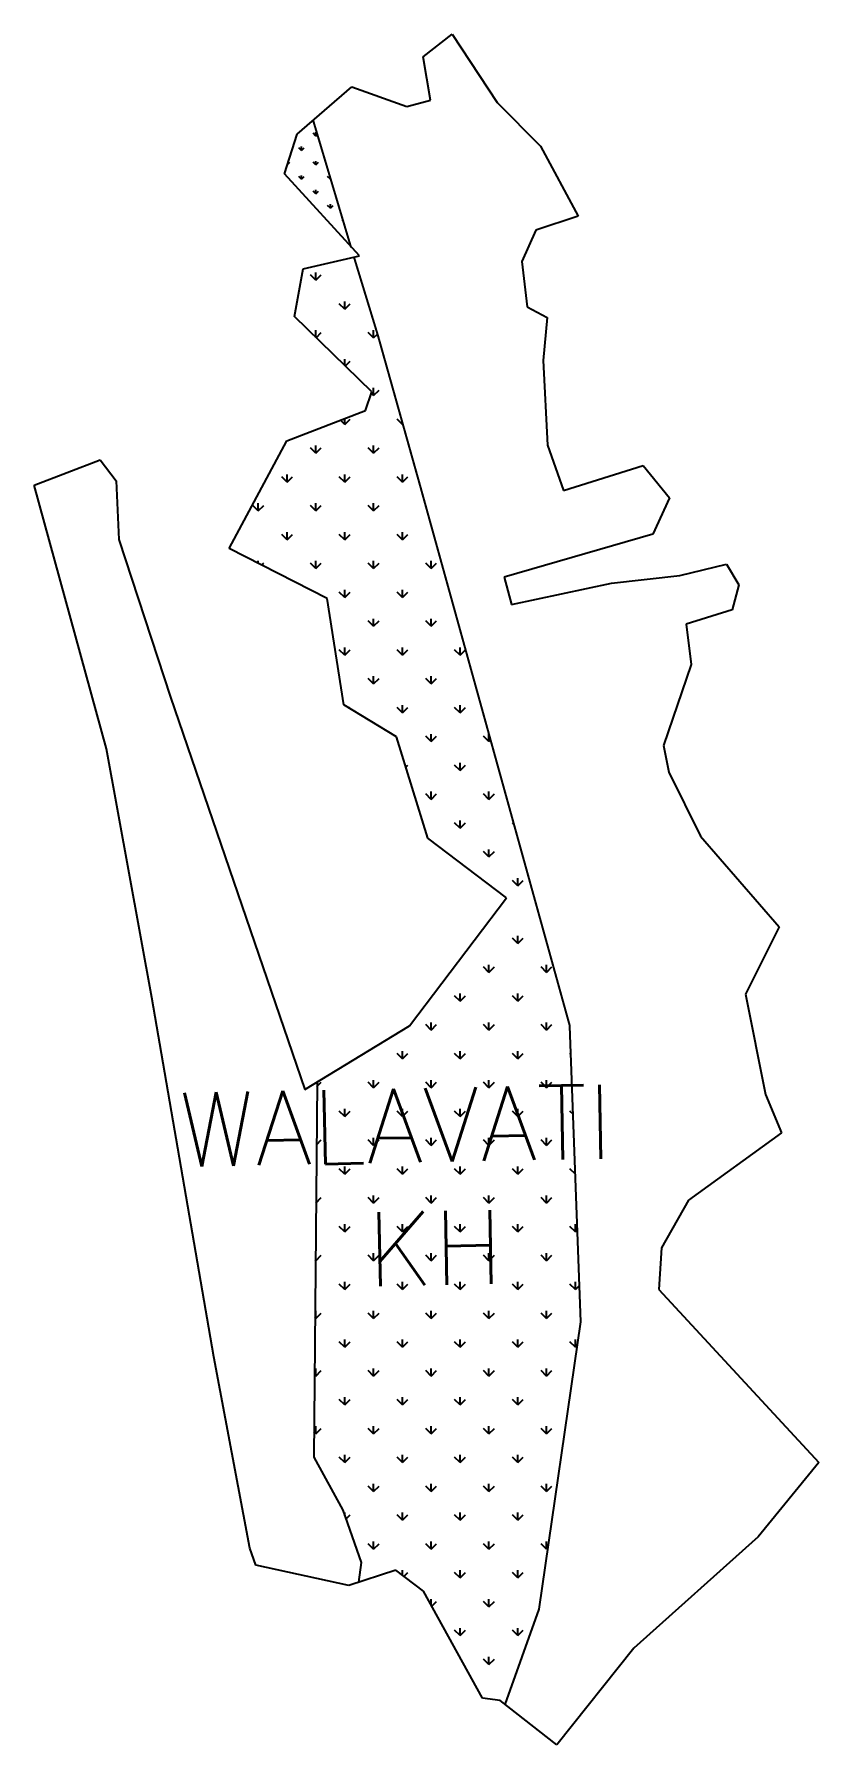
# Model space of a CAD drawing. Header units: metres. Extents: x 287915 to 289070, y 1998760 to 2001276.
import ezdxf

# ---------------------------------------------------------------- set-up
doc = ezdxf.new("R2010")
doc.units = ezdxf.units.M
doc.header["$MEASUREMENT"] = 0
for name, color, linetype in [('MANGROOVES', 112, 'Continuous'), ('village', 3, 'Continuous'), ('VILLAGE NAME', 250, 'Continuous')]:
    doc.layers.add(name, color=color, linetype=linetype)
doc.styles.get("Standard").update_dxf_attribs({"font": 'simplex.shx'})

msp = doc.modelspace()

# ---------------------------------------------------------------- hatches: boundary and pattern name
at = {"layer": 'MANGROOVES'}
h = msp.add_hatch(dxfattribs=at)
h.set_pattern_fill('GRASS', color=256, scale=30)
h.paths.add_polyline_path([(288325.8, 2001149.3), (288302.5, 2001129.2), (288283.6, 2001070.8), (288380.9, 2000964.6)])

# ---------------------------------------------------------------- linework, layer by layer
at = {"color": 3, "flags": 128}
msp.add_lwpolyline([(288487.6, 2001243.1), (288530.1, 2001276.1)], dxfattribs=at)
at = {"layer": 'MANGROOVES', "linetype": 'Continuous'}
for p, q in [((288329.9, 2000914.2), (288321.9, 2000922.2)), ((288329.9, 2000914.2), (288329.9, 2000925.5)), ((288329.9, 2000914.2), (288337.8, 2000922.2)), ((288372.3, 2000871.8), (288364.3, 2000879.7)), ((288372.3, 2000871.8), (288372.3, 2000883)), ((288372.3, 2000871.8), (288380.2, 2000879.7)), ((288329.9, 2000830), (288329.9, 2000840.6)), ((288414.7, 2000829.3), (288414.7, 2000840.6)), ((288330.2, 2000829.7), (288337.8, 2000837.3)), ((288414.7, 2000829.3), (288406.8, 2000837.3)), ((288414.7, 2000829.3), (288420.4, 2000835)), ((288372.3, 2000788.6), (288372.3, 2000798.2)), ((288373.1, 2000787.8), (288380.2, 2000794.9)), ((288414.7, 2000744.5), (288411.3, 2000747.9)), ((288414.7, 2000744.5), (288414.7, 2000755.7)), ((288414.7, 2000744.5), (288422.7, 2000752.5)), ((288372.3, 2000702.1), (288365.9, 2000708.4)), ((288372.3, 2000702.1), (288372.3, 2000710.9)), ((288372.3, 2000702.1), (288380.2, 2000710)), ((288457.1, 2000702.1), (288449.2, 2000710)), ((288457.1, 2000702.1), (288457.1, 2000704.5)), ((288457.1, 2000702.1), (288457.7, 2000702.6)), ((288329.9, 2000659.6), (288321.9, 2000667.6)), ((288329.9, 2000659.6), (288329.9, 2000670.9)), ((288329.9, 2000659.6), (288337.8, 2000667.6)), ((288414.7, 2000659.6), (288406.8, 2000667.6)), ((288414.7, 2000659.6), (288414.7, 2000670.9)), ((288414.7, 2000659.6), (288422.7, 2000667.6)), ((288287.4, 2000617.2), (288279.5, 2000625.2)), ((288287.4, 2000617.2), (288287.4, 2000628.5)), ((288287.4, 2000617.2), (288295.4, 2000625.2)), ((288372.3, 2000617.2), (288364.3, 2000625.2)), ((288372.3, 2000617.2), (288372.3, 2000628.5)), ((288372.3, 2000617.2), (288380.2, 2000625.2)), ((288457.1, 2000617.2), (288449.2, 2000625.2)), ((288457.1, 2000617.2), (288457.1, 2000628.5)), ((288457.1, 2000617.2), (288465.1, 2000625.2)), ((288245, 2000574.8), (288237.1, 2000582.7)), ((288245, 2000574.8), (288245, 2000586)), ((288245, 2000574.8), (288253, 2000582.7)), ((288329.9, 2000574.8), (288321.9, 2000582.7)), ((288329.9, 2000574.8), (288329.9, 2000586)), ((288329.9, 2000574.8), (288337.8, 2000582.7)), ((288414.7, 2000574.8), (288406.8, 2000582.7)), ((288414.7, 2000574.8), (288414.7, 2000586)), ((288414.7, 2000574.8), (288422.7, 2000582.7)), ((288287.4, 2000532.4), (288279.5, 2000540.3)), ((288287.4, 2000532.4), (288287.4, 2000543.6)), ((288287.4, 2000532.4), (288295.4, 2000540.3)), ((288372.3, 2000532.4), (288364.3, 2000540.3)), ((288372.3, 2000532.4), (288372.3, 2000543.6)), ((288372.3, 2000532.4), (288380.2, 2000540.3)), ((288457.1, 2000532.4), (288449.2, 2000540.3)), ((288457.1, 2000532.4), (288457.1, 2000543.6)), ((288457.1, 2000532.4), (288465.1, 2000540.3)), ((288245, 2000497.5), (288245, 2000501.2)), ((288250, 2000494.9), (288253, 2000497.9)), ((288329.9, 2000489.9), (288321.9, 2000497.9)), ((288329.9, 2000489.9), (288329.9, 2000501.2)), ((288329.9, 2000489.9), (288337.8, 2000497.9)), ((288414.7, 2000489.9), (288406.8, 2000497.9)), ((288414.7, 2000489.9), (288414.7, 2000501.2)), ((288414.7, 2000489.9), (288422.7, 2000497.9)), ((288499.6, 2000489.9), (288491.6, 2000497.9)), ((288499.6, 2000489.9), (288499.6, 2000501.2)), ((288499.6, 2000489.9), (288507.5, 2000497.9)), ((288372.3, 2000447.5), (288364.3, 2000455.5)), ((288372.3, 2000447.5), (288372.3, 2000458.8)), ((288372.3, 2000447.5), (288380.2, 2000455.5)), ((288457.1, 2000447.5), (288449.2, 2000455.5)), ((288457.1, 2000447.5), (288457.1, 2000458.8)), ((288457.1, 2000447.5), (288465.1, 2000455.5)), ((288414.7, 2000405.1), (288406.8, 2000413)), ((288414.7, 2000405.1), (288414.7, 2000416.3)), ((288414.7, 2000405.1), (288422.7, 2000413)), ((288499.6, 2000405.1), (288491.6, 2000413)), ((288499.6, 2000405.1), (288499.6, 2000416.3)), ((288499.6, 2000405.1), (288507.5, 2000413)), ((288372.3, 2000362.7), (288364.3, 2000370.6)), ((288372.3, 2000362.7), (288372.3, 2000373.9)), ((288372.3, 2000362.7), (288380.2, 2000370.6)), ((288457.1, 2000362.7), (288449.2, 2000370.6)), ((288457.1, 2000362.7), (288457.1, 2000373.9)), ((288457.1, 2000362.7), (288465.1, 2000370.6)), ((288542, 2000362.7), (288534, 2000370.6)), ((288542, 2000362.7), (288542, 2000373.9)), ((288542, 2000362.7), (288549.9, 2000370.6)), ((288414.7, 2000320.2), (288406.8, 2000328.2)), ((288414.7, 2000320.2), (288414.7, 2000331.5)), ((288414.7, 2000320.2), (288422.7, 2000328.2)), ((288499.6, 2000320.2), (288491.6, 2000328.2)), ((288499.6, 2000320.2), (288499.6, 2000331.5)), ((288499.6, 2000320.2), (288507.5, 2000328.2)), ((288372.3, 2000288.4), (288372.3, 2000289.1)), ((288378.9, 2000284.4), (288380.2, 2000285.8)), ((288457.1, 2000277.8), (288449.2, 2000285.8)), ((288457.1, 2000277.8), (288457.1, 2000289.1)), ((288457.1, 2000277.8), (288465.1, 2000285.8)), ((288542, 2000277.8), (288534, 2000285.8)), ((288542, 2000277.8), (288542, 2000289.1)), ((288542, 2000277.8), (288549.9, 2000285.8)), ((288499.6, 2000235.4), (288491.6, 2000243.3)), ((288499.6, 2000235.4), (288499.6, 2000246.6)), ((288499.6, 2000235.4), (288507.5, 2000243.3)), ((288584.4, 2000235.4), (288576.5, 2000243.3)), ((288584.4, 2000235.4), (288584.4, 2000246.6)), ((288584.4, 2000235.4), (288586.8, 2000237.8)), ((288462, 2000197.8), (288465.1, 2000200.9)), ((288542, 2000193), (288534, 2000200.9)), ((288542, 2000193), (288542, 2000204.2)), ((288542, 2000193), (288549.9, 2000200.9)), ((288499.6, 2000150.5), (288499.6, 2000161.8)), ((288584.4, 2000150.5), (288584.4, 2000161.8)), ((288499.6, 2000150.5), (288491.6, 2000158.5)), ((288499.6, 2000150.5), (288507.5, 2000158.5)), ((288584.4, 2000150.5), (288576.5, 2000158.5)), ((288584.4, 2000150.5), (288592.4, 2000158.5)), ((288542, 2000108.1), (288534, 2000116.1)), ((288542, 2000108.1), (288542, 2000119.4)), ((288542, 2000108.1), (288549.9, 2000116.1)), ((288621.3, 2000113.7), (288618.9, 2000116.1)), ((288584.4, 2000065.7), (288576.5, 2000073.6)), ((288584.4, 2000065.7), (288584.4, 2000076.9)), ((288584.4, 2000065.7), (288592.4, 2000073.6)), ((288626.8, 2000023.2), (288626.8, 2000034.5)), ((288626.8, 2000023.2), (288618.9, 2000031.2)), ((288626.8, 2000023.2), (288634.8, 2000031.2)), ((288626.8, 1999938.4), (288618.9, 1999946.3)), ((288626.8, 1999938.4), (288626.8, 1999949.6)), ((288626.8, 1999938.4), (288634.8, 1999946.3)), ((288584.4, 1999896), (288576.5, 1999903.9)), ((288584.4, 1999896), (288584.4, 1999907.2)), ((288584.4, 1999896), (288592.4, 1999903.9)), ((288669.3, 1999896), (288661.3, 1999903.9)), ((288669.3, 1999896), (288669.3, 1999907.2)), ((288669.3, 1999896), (288677.2, 1999903.9)), ((288542, 1999853.5), (288534, 1999861.5)), ((288542, 1999853.5), (288542, 1999864.8)), ((288542, 1999853.5), (288549.9, 1999861.5)), ((288626.8, 1999853.5), (288618.9, 1999861.5)), ((288626.8, 1999853.5), (288626.8, 1999864.8)), ((288626.8, 1999853.5), (288634.8, 1999861.5)), ((288499.6, 1999811.1), (288491.6, 1999819.1)), ((288499.6, 1999811.1), (288499.6, 1999822.4)), ((288499.6, 1999811.1), (288507.5, 1999819.1)), ((288584.4, 1999811.1), (288576.5, 1999819.1)), ((288584.4, 1999811.1), (288584.4, 1999822.4)), ((288584.4, 1999811.1), (288592.4, 1999819.1)), ((288669.3, 1999811.1), (288661.3, 1999819.1)), ((288669.3, 1999811.1), (288669.3, 1999822.4)), ((288669.3, 1999811.1), (288677.2, 1999819.1)), ((288457.1, 1999768.7), (288449.2, 1999776.6)), ((288457.1, 1999768.7), (288457.1, 1999779.9)), ((288457.1, 1999768.7), (288465.1, 1999776.6)), ((288542, 1999768.7), (288534, 1999776.6)), ((288542, 1999768.7), (288542, 1999779.9)), ((288542, 1999768.7), (288549.9, 1999776.6)), ((288626.8, 1999768.7), (288618.9, 1999776.6)), ((288626.8, 1999768.7), (288626.8, 1999779.9)), ((288626.8, 1999768.7), (288634.8, 1999776.6)), ((288705.1, 1999775.3), (288703.7, 1999776.6)), ((288331.4, 1999727.8), (288337.8, 1999734.2)), ((288414.7, 1999726.3), (288406.8, 1999734.2)), ((288414.7, 1999726.3), (288414.7, 1999737.5)), ((288414.7, 1999726.3), (288422.7, 1999734.2)), ((288499.6, 1999726.3), (288491.6, 1999734.2)), ((288499.6, 1999726.3), (288499.6, 1999737.5)), ((288499.6, 1999726.3), (288507.5, 1999734.2)), ((288584.4, 1999726.3), (288576.5, 1999734.2)), ((288584.4, 1999726.3), (288584.4, 1999737.5)), ((288584.4, 1999726.3), (288592.4, 1999734.2)), ((288669.3, 1999726.3), (288661.3, 1999734.2)), ((288669.3, 1999726.3), (288669.3, 1999737.5)), ((288669.3, 1999726.3), (288677.2, 1999734.2)), ((288372.3, 1999683.8), (288364.3, 1999691.8)), ((288372.3, 1999683.8), (288372.3, 1999695.1)), ((288372.3, 1999683.8), (288380.2, 1999691.8)), ((288457.1, 1999683.8), (288449.2, 1999691.8)), ((288457.1, 1999683.8), (288457.1, 1999695.1)), ((288457.1, 1999683.8), (288465.1, 1999691.8)), ((288542, 1999683.8), (288534, 1999691.8)), ((288542, 1999683.8), (288542, 1999695.1)), ((288542, 1999683.8), (288549.9, 1999691.8)), ((288626.8, 1999683.8), (288618.9, 1999691.8)), ((288626.8, 1999683.8), (288626.8, 1999695.1)), ((288626.8, 1999683.8), (288634.8, 1999691.8)), ((288708.4, 1999687.2), (288703.7, 1999691.8)), ((288330.7, 1999642.2), (288337.8, 1999649.4)), ((288414.7, 1999641.4), (288406.8, 1999649.4)), ((288414.7, 1999641.4), (288414.7, 1999652.7)), ((288414.7, 1999641.4), (288422.7, 1999649.4)), ((288499.6, 1999641.4), (288491.6, 1999649.4)), ((288499.6, 1999641.4), (288499.6, 1999652.7)), ((288499.6, 1999641.4), (288507.5, 1999649.4)), ((288584.4, 1999641.4), (288576.5, 1999649.4)), ((288584.4, 1999641.4), (288584.4, 1999652.7)), ((288584.4, 1999641.4), (288592.4, 1999649.4)), ((288669.3, 1999641.4), (288661.3, 1999649.4)), ((288669.3, 1999641.4), (288669.3, 1999652.7)), ((288669.3, 1999641.4), (288677.2, 1999649.4)), ((288372.3, 1999599), (288364.3, 1999606.9)), ((288372.3, 1999599), (288372.3, 1999610.2)), ((288372.3, 1999599), (288380.2, 1999606.9)), ((288457.1, 1999599), (288449.2, 1999606.9)), ((288457.1, 1999599), (288457.1, 1999610.2)), ((288457.1, 1999599), (288465.1, 1999606.9)), ((288542, 1999599), (288534, 1999606.9)), ((288542, 1999599), (288542, 1999610.2)), ((288542, 1999599), (288549.9, 1999606.9)), ((288626.8, 1999599), (288618.9, 1999606.9)), ((288626.8, 1999599), (288626.8, 1999610.2)), ((288626.8, 1999599), (288634.8, 1999606.9)), ((288711.7, 1999599), (288703.7, 1999606.9)), ((288329.9, 1999556.6), (288337.8, 1999564.5)), ((288414.7, 1999556.6), (288406.8, 1999564.5)), ((288414.7, 1999556.6), (288414.7, 1999567.8)), ((288414.7, 1999556.6), (288422.7, 1999564.5)), ((288499.6, 1999556.6), (288491.6, 1999564.5)), ((288499.6, 1999556.6), (288499.6, 1999567.8)), ((288499.6, 1999556.6), (288507.5, 1999564.5)), ((288584.4, 1999556.6), (288576.5, 1999564.5)), ((288584.4, 1999556.6), (288584.4, 1999567.8)), ((288584.4, 1999556.6), (288592.4, 1999564.5)), ((288669.3, 1999556.6), (288661.3, 1999564.5)), ((288669.3, 1999556.6), (288669.3, 1999567.8)), ((288669.3, 1999556.6), (288677.2, 1999564.5)), ((288372.3, 1999514.1), (288364.3, 1999522.1)), ((288372.3, 1999514.1), (288372.3, 1999525.4)), ((288372.3, 1999514.1), (288380.2, 1999522.1)), ((288457.1, 1999514.1), (288449.2, 1999522.1)), ((288457.1, 1999514.1), (288457.1, 1999525.4)), ((288457.1, 1999514.1), (288465.1, 1999522.1)), ((288542, 1999514.1), (288534, 1999522.1)), ((288542, 1999514.1), (288542, 1999525.4)), ((288542, 1999514.1), (288549.9, 1999522.1)), ((288626.8, 1999514.1), (288618.9, 1999522.1)), ((288626.8, 1999514.1), (288626.8, 1999525.4)), ((288626.8, 1999514.1), (288634.8, 1999522.1)), ((288711.7, 1999514.1), (288703.7, 1999522.1)), ((288711.7, 1999514.1), (288711.7, 1999525.4)), ((288711.7, 1999514.1), (288714.7, 1999517.2)), ((288329.9, 1999471.7), (288329.9, 1999483)), ((288414.7, 1999471.7), (288414.7, 1999483)), ((288499.6, 1999471.7), (288499.6, 1999483)), ((288584.4, 1999471.7), (288584.4, 1999483)), ((288669.3, 1999471.7), (288669.3, 1999483)), ((288329.9, 1999471.7), (288329.1, 1999472.4)), ((288329.9, 1999471.7), (288337.8, 1999479.7)), ((288414.7, 1999471.7), (288406.8, 1999479.7)), ((288414.7, 1999471.7), (288422.7, 1999479.7)), ((288499.6, 1999471.7), (288491.6, 1999479.7)), ((288499.6, 1999471.7), (288507.5, 1999479.7)), ((288584.4, 1999471.7), (288576.5, 1999479.7)), ((288584.4, 1999471.7), (288592.4, 1999479.7)), ((288669.3, 1999471.7), (288661.3, 1999479.7)), ((288669.3, 1999471.7), (288677.2, 1999479.7)), ((288372.3, 1999429.3), (288364.3, 1999437.2)), ((288372.3, 1999429.3), (288372.3, 1999440.5)), ((288372.3, 1999429.3), (288380.2, 1999437.2)), ((288457.1, 1999429.3), (288449.2, 1999437.2)), ((288457.1, 1999429.3), (288457.1, 1999440.5)), ((288457.1, 1999429.3), (288465.1, 1999437.2)), ((288542, 1999429.3), (288534, 1999437.2)), ((288542, 1999429.3), (288542, 1999440.5)), ((288542, 1999429.3), (288549.9, 1999437.2)), ((288626.8, 1999429.3), (288618.9, 1999437.2)), ((288626.8, 1999429.3), (288626.8, 1999440.5)), ((288626.8, 1999429.3), (288634.8, 1999437.2)), ((288711.7, 1999429.3), (288703.7, 1999437.2)), ((288711.7, 1999429.3), (288711.7, 1999440.5)), ((288711.7, 1999429.3), (288717.8, 1999435.4)), ((288329.9, 1999386.9), (288328.4, 1999388.3)), ((288329.9, 1999386.9), (288329.9, 1999398.1)), ((288329.9, 1999386.9), (288337.8, 1999394.8)), ((288414.7, 1999386.9), (288406.8, 1999394.8)), ((288414.7, 1999386.9), (288414.7, 1999398.1)), ((288414.7, 1999386.9), (288422.7, 1999394.8)), ((288499.6, 1999386.9), (288491.6, 1999394.8)), ((288499.6, 1999386.9), (288499.6, 1999398.1)), ((288499.6, 1999386.9), (288507.5, 1999394.8)), ((288584.4, 1999386.9), (288576.5, 1999394.8)), ((288584.4, 1999386.9), (288584.4, 1999398.1)), ((288584.4, 1999386.9), (288592.4, 1999394.8)), ((288669.3, 1999386.9), (288661.3, 1999394.8)), ((288669.3, 1999386.9), (288669.3, 1999398.1)), ((288669.3, 1999386.9), (288677.2, 1999394.8)), ((288372.3, 1999344.4), (288372.3, 1999355.7)), ((288457.1, 1999344.4), (288457.1, 1999355.7)), ((288542, 1999344.4), (288542, 1999355.7)), ((288626.8, 1999344.4), (288626.8, 1999355.7)), ((288711.7, 1999344.4), (288711.7, 1999355.7)), ((288372.3, 1999344.4), (288364.3, 1999352.4)), ((288372.3, 1999344.4), (288380.2, 1999352.4)), ((288457.1, 1999344.4), (288449.2, 1999352.4)), ((288457.1, 1999344.4), (288465.1, 1999352.4)), ((288542, 1999344.4), (288534, 1999352.4)), ((288542, 1999344.4), (288549.9, 1999352.4)), ((288626.8, 1999344.4), (288618.9, 1999352.4)), ((288626.8, 1999344.4), (288634.8, 1999352.4)), ((288711.7, 1999344.4), (288703.7, 1999352.4)), ((288711.7, 1999344.4), (288714.8, 1999347.6)), ((288329.9, 1999302), (288329.9, 1999313.2)), ((288329.9, 1999302), (288337.8, 1999310)), ((288414.7, 1999302), (288406.8, 1999310)), ((288414.7, 1999302), (288414.7, 1999313.2)), ((288414.7, 1999302), (288422.7, 1999310)), ((288499.6, 1999302), (288491.6, 1999310)), ((288499.6, 1999302), (288499.6, 1999313.2)), ((288499.6, 1999302), (288507.5, 1999310)), ((288584.4, 1999302), (288576.5, 1999310)), ((288584.4, 1999302), (288584.4, 1999313.2)), ((288584.4, 1999302), (288592.4, 1999310)), ((288669.3, 1999302), (288661.3, 1999310)), ((288669.3, 1999302), (288669.3, 1999313.2)), ((288669.3, 1999302), (288677.2, 1999310)), ((288329.9, 1999302), (288327.6, 1999304.2)), ((288372.3, 1999259.6), (288364.3, 1999267.5)), ((288372.3, 1999259.6), (288372.3, 1999270.8)), ((288372.3, 1999259.6), (288380.2, 1999267.5)), ((288457.1, 1999259.6), (288449.2, 1999267.5)), ((288457.1, 1999259.6), (288457.1, 1999270.8)), ((288457.1, 1999259.6), (288465.1, 1999267.5)), ((288542, 1999259.6), (288534, 1999267.5)), ((288542, 1999259.6), (288542, 1999270.8)), ((288542, 1999259.6), (288549.9, 1999267.5)), ((288626.8, 1999259.6), (288618.9, 1999267.5)), ((288626.8, 1999259.6), (288626.8, 1999270.8)), ((288626.8, 1999259.6), (288634.8, 1999267.5)), ((288329.9, 1999217.1), (288326.9, 1999220.1)), ((288329.9, 1999217.1), (288329.9, 1999228.4)), ((288329.9, 1999217.1), (288337.8, 1999225.1)), ((288414.7, 1999217.1), (288406.8, 1999225.1)), ((288414.7, 1999217.1), (288414.7, 1999228.4)), ((288414.7, 1999217.1), (288422.7, 1999225.1)), ((288499.6, 1999217.1), (288491.6, 1999225.1)), ((288499.6, 1999217.1), (288499.6, 1999228.4)), ((288499.6, 1999217.1), (288507.5, 1999225.1)), ((288584.4, 1999217.1), (288576.5, 1999225.1)), ((288584.4, 1999217.1), (288584.4, 1999228.4)), ((288584.4, 1999217.1), (288592.4, 1999225.1)), ((288669.3, 1999217.1), (288661.3, 1999225.1)), ((288669.3, 1999217.1), (288669.3, 1999228.4)), ((288669.3, 1999217.1), (288677.2, 1999225.1)), ((288372.3, 1999174.7), (288364.3, 1999182.7)), ((288372.3, 1999174.7), (288372.3, 1999186)), ((288372.3, 1999174.7), (288380.2, 1999182.7)), ((288457.1, 1999174.7), (288449.2, 1999182.7)), ((288457.1, 1999174.7), (288457.1, 1999186)), ((288457.1, 1999174.7), (288465.1, 1999182.7)), ((288542, 1999174.7), (288534, 1999182.7)), ((288542, 1999174.7), (288542, 1999186)), ((288542, 1999174.7), (288549.9, 1999182.7)), ((288626.8, 1999174.7), (288618.9, 1999182.7)), ((288626.8, 1999174.7), (288626.8, 1999186)), ((288626.8, 1999174.7), (288634.8, 1999182.7)), ((288414.7, 1999132.3), (288406.8, 1999140.2)), ((288414.7, 1999132.3), (288414.7, 1999143.5)), ((288414.7, 1999132.3), (288422.7, 1999140.2)), ((288499.6, 1999132.3), (288491.6, 1999140.2)), ((288499.6, 1999132.3), (288499.6, 1999143.5)), ((288499.6, 1999132.3), (288507.5, 1999140.2)), ((288584.4, 1999132.3), (288576.5, 1999140.2)), ((288584.4, 1999132.3), (288584.4, 1999143.5)), ((288584.4, 1999132.3), (288592.4, 1999140.2)), ((288669.3, 1999132.3), (288661.3, 1999140.2)), ((288669.3, 1999132.3), (288669.3, 1999143.5)), ((288669.3, 1999132.3), (288677.2, 1999140.2)), ((288372.3, 1999096.3), (288372.3, 1999101.1)), ((288374, 1999091.6), (288380.2, 1999097.8)), ((288457.1, 1999089.9), (288449.2, 1999097.8)), ((288457.1, 1999089.9), (288457.1, 1999101.1)), ((288457.1, 1999089.9), (288465.1, 1999097.8)), ((288542, 1999089.9), (288534, 1999097.8)), ((288542, 1999089.9), (288542, 1999101.1)), ((288542, 1999089.9), (288549.9, 1999097.8)), ((288626.8, 1999089.9), (288618.9, 1999097.8)), ((288626.8, 1999089.9), (288626.8, 1999101.1)), ((288626.8, 1999089.9), (288634.8, 1999097.8)), ((288414.7, 1999047.4), (288406.8, 1999055.4)), ((288414.7, 1999047.4), (288414.7, 1999058.7)), ((288414.7, 1999047.4), (288422.7, 1999055.4)), ((288499.6, 1999047.4), (288491.6, 1999055.4)), ((288499.6, 1999047.4), (288499.6, 1999058.7)), ((288499.6, 1999047.4), (288507.5, 1999055.4)), ((288584.4, 1999047.4), (288576.5, 1999055.4)), ((288584.4, 1999047.4), (288584.4, 1999058.7)), ((288584.4, 1999047.4), (288592.4, 1999055.4)), ((288669.3, 1999047.4), (288661.3, 1999055.4)), ((288669.3, 1999047.4), (288669.3, 1999058.7)), ((288669.3, 1999047.4), (288671.6, 1999049.8)), ((288457.1, 1999009), (288457.1, 1999016.3)), ((288459.4, 1999007.3), (288465.1, 1999013)), ((288542, 1999005), (288534, 1999013)), ((288542, 1999005), (288542, 1999016.3)), ((288542, 1999005), (288549.9, 1999013)), ((288626.8, 1999005), (288618.9, 1999013)), ((288626.8, 1999005), (288626.8, 1999016.3)), ((288626.8, 1999005), (288634.8, 1999013)), ((288499.6, 1998964.6), (288499.6, 1998973.8)), ((288500.3, 1998963.3), (288507.5, 1998970.5)), ((288584.4, 1998962.6), (288576.5, 1998970.5)), ((288584.4, 1998962.6), (288584.4, 1998973.8)), ((288584.4, 1998962.6), (288592.4, 1998970.5)), ((288542, 1998920.2), (288534, 1998928.1)), ((288542, 1998920.2), (288542, 1998931.4)), ((288542, 1998920.2), (288549.9, 1998928.1)), ((288626.8, 1998920.2), (288618.9, 1998928.1)), ((288626.8, 1998920.2), (288626.8, 1998931.4)), ((288626.8, 1998920.2), (288634.8, 1998928.1)), ((288584.4, 1998877.7), (288576.5, 1998885.7)), ((288584.4, 1998877.7), (288584.4, 1998889)), ((288584.4, 1998877.7), (288592.4, 1998885.7))]:
    msp.add_line(p, q, dxfattribs=at)
at = {"layer": 'MANGROOVES'}
for p, q in [((288719.8, 1999381.8), (288703.5, 1999816.9)), ((288331.5, 1999734.4), (288326.6, 1999182.9)), ((288658.4, 1998959), (288719.8, 1999381.8)), ((288326.6, 1999182.9), (288369.4, 1999104.6)), ((288369.4, 1999104.6), (288396.6, 1999027.8)), ((288396.6, 1999027.8), (288392.5, 1998998.6)), ((288608.4, 1998818.8), (288658.4, 1998959))]:
    msp.add_line(p, q, dxfattribs=at)
at = {"layer": 'MANGROOVES', "const_width": 2.98}
for points in [[(288381.6, 2000962.3), (288325.8, 2001149.3)], [(288421.3, 2000832.2), (288385.8, 2000948.4)], [(288483.2, 2000611.8), (288421.3, 2000832.2)], [(288703.5, 1999816.9), (288483.2, 2000611.8)]]:
    msp.add_lwpolyline(points, dxfattribs=at)
at = {"layer": 'village', "color": 3}
for p, q in [((288530.1, 2001276.1), (288596.7, 2001175.9)), ((288498.5, 2001179.3), (288487.6, 2001243.1)), ((288302.5, 2001129.2), (288382.8, 2001198.5)), ((288382.8, 2001198.5), (288463.6, 2001169.6)), ((288463.6, 2001169.6), (288498.5, 2001179.3)), ((288596.7, 2001175.9), (288660.4, 2001111.2)), ((288283.6, 2001070.8), (288302.5, 2001129.2)), ((288660.4, 2001111.2), (288715.8, 2001008.4)), ((288394, 2000950.3), (288283.6, 2001070.8)), ((288715.8, 2001008.4), (288653.6, 2000988.1)), ((288653.6, 2000988.1), (288633, 2000941.7)), ((288310.9, 2000931), (288394, 2000950.3)), ((288633, 2000941.7), (288640.7, 2000875.1)), ((288298.3, 2000860.8), (288310.9, 2000931)), ((288640.7, 2000875.1), (288670.2, 2000859.3)), ((288412, 2000749.9), (288298.3, 2000860.8)), ((288670.2, 2000859.3), (288664, 2000796.1)), ((288664, 2000796.1), (288670.5, 2000671.8)), ((288403, 2000722.8), (288412, 2000749.9)), ((288286.9, 2000677.9), (288403, 2000722.8)), ((288202, 2000519.3), (288286.9, 2000677.9)), ((288670.5, 2000671.8), (288694.1, 2000604.8)), ((287915.3, 2000612.6), (288012.4, 2000650.1)), ((288012.4, 2000650.1), (288035.9, 2000618.9)), ((288694.1, 2000604.8), (288811.5, 2000641.4)), ((288811.5, 2000641.4), (288850.1, 2000594.2)), ((288035.9, 2000618.9), (288039.8, 2000532.8)), ((288021.6, 2000225), (287915.3, 2000612.6)), ((288850.1, 2000594.2), (288825.7, 2000540.4)), ((288825.7, 2000540.4), (288607, 2000477.5)), ((288039.8, 2000532.8), (288115.9, 2000301)), ((288346.2, 2000446), (288202, 2000519.3)), ((288865.1, 2000479.8), (288934.2, 2000496.6)), ((288934.2, 2000496.6), (288952.1, 2000465.9)), ((288607, 2000477.5), (288617.8, 2000437.3)), ((288617.8, 2000437.3), (288764.9, 2000468.4)), ((288764.9, 2000468.4), (288865.1, 2000479.8)), ((288952.1, 2000465.9), (288942.4, 2000429.5)), ((288370.9, 2000289.3), (288346.2, 2000446)), ((288942.4, 2000429.5), (288874.4, 2000408.2)), ((288874.4, 2000408.2), (288881.9, 2000349.1)), ((288881.9, 2000349.1), (288841.2, 2000229.9)), ((288115.9, 2000301), (288313.6, 1999723.5)), ((288448.2, 2000242.5), (288370.9, 2000289.3)), ((288494.5, 2000093.2), (288448.2, 2000242.5)), ((288088.3, 1999859.2), (288021.6, 2000225)), ((288841.2, 2000229.9), (288849.1, 2000190.4)), ((288849.1, 2000190.4), (288895.5, 2000096.4)), ((288610.3, 2000005.7), (288494.5, 2000093.2)), ((288895.5, 2000096.4), (289011.3, 1999963.1)), ((288467.6, 1999817.3), (288610.3, 2000005.7)), ((289011.3, 1999963.1), (288961.9, 1999863.8)), ((288179.7, 1999330.3), (288088.3, 1999859.2)), ((288961.9, 1999863.8), (288991.4, 1999716.3)), ((288313.6, 1999723.5), (288467.6, 1999817.3)), ((288991.4, 1999716.3), (289015.1, 1999659.7)), ((289015.1, 1999659.7), (288877.9, 1999560.7)), ((288877.9, 1999560.7), (288838.3, 1999490.7)), ((288838.3, 1999490.7), (288834.4, 1999429.6)), ((288834.4, 1999429.6), (289069.8, 1999175.1)), ((288232.6, 1999049), (288179.7, 1999330.3)), ((289069.8, 1999175.1), (288980.6, 1999065.6)), ((288980.6, 1999065.6), (288797.8, 1998901.7)), ((288241.2, 1999023.9), (288232.6, 1999049)), ((288378.3, 1998993.9), (288241.2, 1999023.9)), ((288447.3, 1999016.4), (288378.3, 1998993.9)), ((288488, 1998985.7), (288447.3, 1999016.4)), ((288574.9, 1998828), (288488, 1998985.7)), ((288797.8, 1998901.7), (288684.1, 1998759.6)), ((288601.1, 1998824.5), (288574.9, 1998828)), ((288684.1, 1998759.6), (288601.1, 1998824.5))]:
    msp.add_line(p, q, dxfattribs=at)

# ---------------------------------------------------------------- texts
at = {"layer": 'VILLAGE NAME'}
for s, p in [('WALAVATI', (288129.4, 1999609.9)), ('KH', (288406.1, 1999434))]:
    msp.add_text(s, height=108.75, rotation=1.1028, dxfattribs=at).set_placement(p)

doc.saveas('drawing.dxf')
